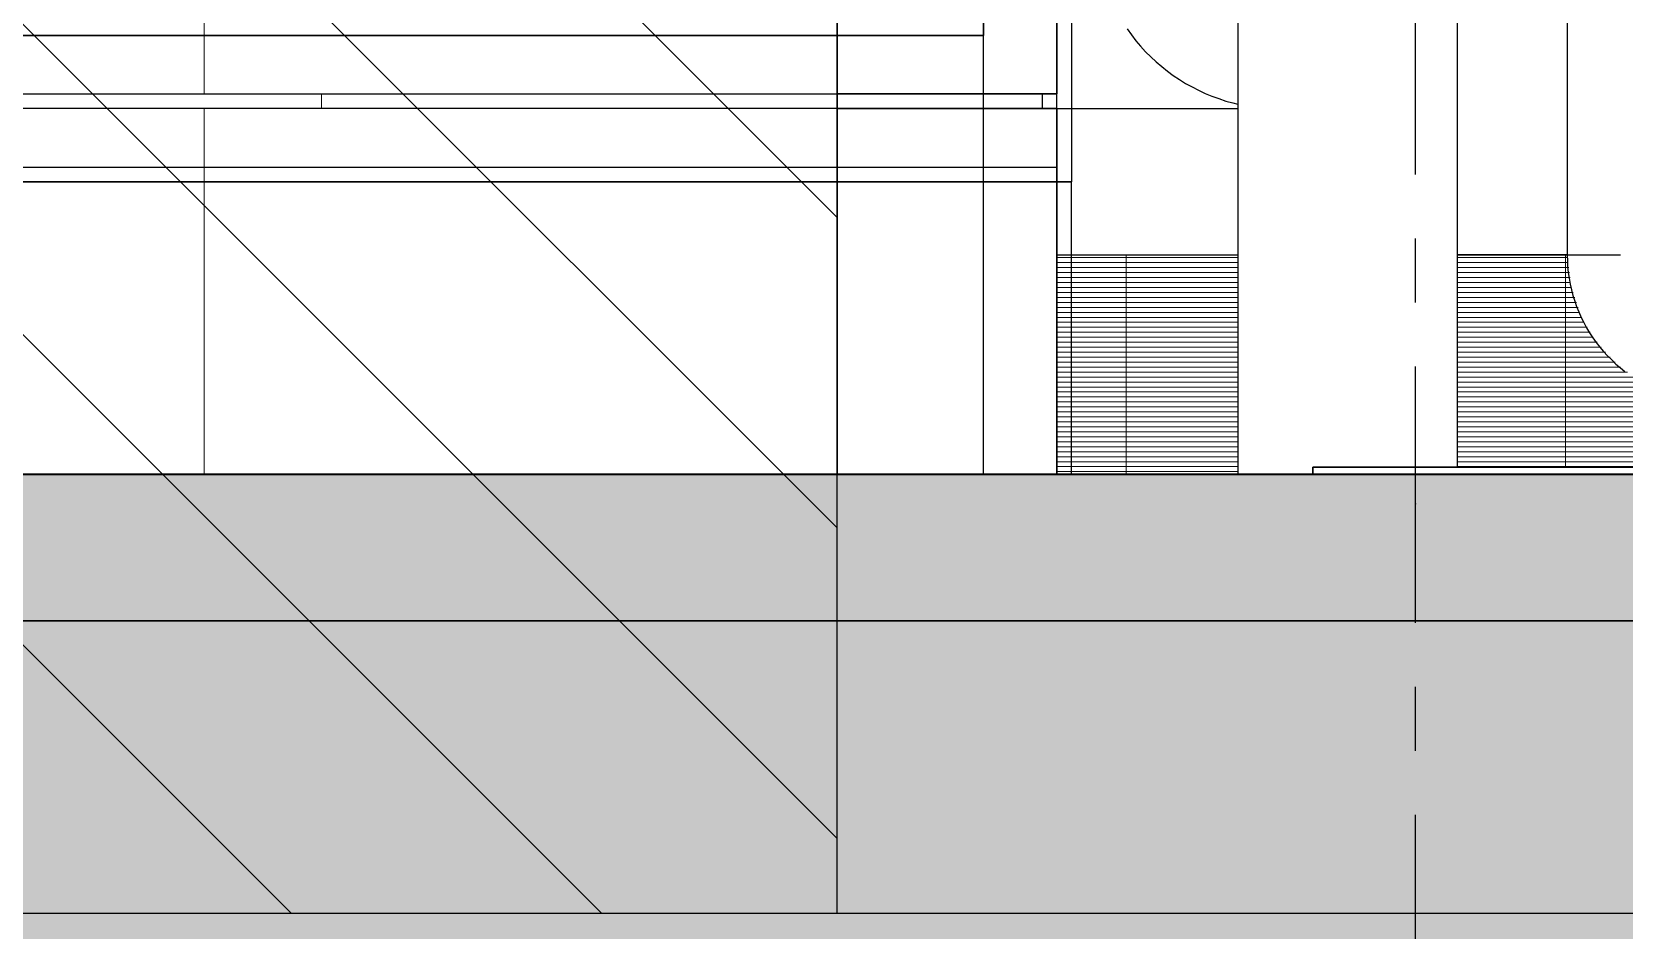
# Model space of a CAD drawing. Header units: millimetres. Extents: x -4391136 to -1798569, y -886572 to -291056.
# Drawn here: x -2397717 to -2396630, y -395052 to -394438 of the extents above; entities that cross this region are included whole.
import ezdxf
from ezdxf.enums import TextEntityAlignment as Align

# ---------------------------------------------------------------- set-up
doc = ezdxf.new("R2010")
doc.units = ezdxf.units.MM
doc.set_wipeout_variables(frame=1)
doc.linetypes.add('CENTER', pattern=[50.8, 31.75, -6.35, 6.35, -6.35])
doc.linetypes.add('TA_GL_000.70000', pattern=[1.925, 0.7, -0.175, 0.175, -0.175, 0.7])
for name, color, linetype in [('000 - 0_SYM_DWG_GRID-BUBBLE_MAIN_COLOR_1', 7, 'Continuous'), ('000 - 0_SYM_DWG_GRIDLINE_MAIN_COLOR_251', 7, 'Continuous'), ('000 - CONCRETE_COL_CUT_COLOR_3', 7, 'Continuous'), ('000 - CONCRETE_COL_CUT_COLOR_5', 7, 'Continuous'), ('000 - CONCRETE_COL_HATCH_', 7, 'Continuous'), ('000 - CONCRETE_COL_WIPEOUT_', 7, 'Continuous'), ('000 - CONCRETE_EX_BUILDING_MAIN_COLOR_1', 7, 'Continuous'), ('000 - GRID', 7, 'CENTER'), ('Xref-E1-E4$0$_Col', 7, 'Continuous'), ('Xref-E1-E4$0$_Hatch', 7, 'Continuous')]:
    doc.layers.add(name, color=color, linetype=linetype)
doc.styles.add('Arial', font='arial.ttf', dxfattribs={"height": 1500})
doc.styles.add('TA', font='', dxfattribs={"height": 4.5})
doc.styles.get('TA').set_extended_font_data('Cordia New')
pattern_1 = [(135, (-40528.78, -101250), (-106.06602, -106.06602), [])]
pattern_2 = [(90, (10280, 100940), (-600, 4e-14), [])]

# ---------------------------------------------------------------- blocks, each defined once
blk = doc.blocks.new('W-1-PP17-ENT2_REV00_20260527-083622_ELEVATION_3_ST')
at = {"layer": 'Xref-E1-E4$0$_Hatch', "lineweight": -3}
h = blk.add_hatch(dxfattribs=at)
h.set_pattern_fill('FP_6', style=0, pattern_type=2)
h.set_pattern_definition(pattern_1)
h.paths.add_polyline_path([(5000, 100790), (10205, 100790), (10205, 102290), (5000, 102290)])
h = blk.add_hatch(dxfattribs=at)
h.set_pattern_fill('FP_6', style=0, pattern_type=2)
h.set_pattern_definition(pattern_1)
h.paths.add_polyline_path([(5000, 100790), (10205, 100790), (10205, 102290), (5000, 102290)])
at = {"color": 7}
blk.add_line((11108, 100790), (-800, 100790), dxfattribs=at)
at = {"layer": 'Xref-E1-E4$0$_Col', "color": 7}
blk.add_line((10205, 100790), (10205, 102290), dxfattribs=at)
blk = doc.blocks.new('*U2359')
at = {"layer": '000 - 0_SYM_DWG_GRIDLINE_MAIN_COLOR_251', "color": 7, "linetype": 'ByBlock', "ltscale": 5}
blk.add_line((20, 0), (-295.4, 0), dxfattribs=at)
at = {"layer": '000 - 0_SYM_DWG_GRIDLINE_MAIN_COLOR_251', "color": 7}
blk.add_point((0, 0), dxfattribs=at)
at = {"color": 7, "style": 'TA', "flags": 1}
blk.add_attdef('LOCATION', (6, -6), '', height=4.5, rotation=270, dxfattribs=at)
at = {"layer": '000 - 0_SYM_DWG_GRID-BUBBLE_MAIN_COLOR_1', "color": 7, "style": 'Arial'}
blk.add_attdef('GRID-HEAD', text='', height=4, rotation=90, dxfattribs=at).set_placement((41.25, 0), align=Align.MIDDLE_CENTER)
blk = doc.blocks.new('W-1-PP17-ENT2_REV00_20260527-083622_ELEVATION_3_DIMS')
at = {"layer": '000 - GRID', "color": 7, "linetype": 'TA_GL_000.70000', "xscale": 50.00000000000038, "yscale": 50.00000000000038, "zscale": 50.00000000000038, "rotation": 270}
blk.add_blockref('*U2359', (10600, 101070), dxfattribs=at)
blk = doc.blocks.new('DPA_CP_Fence Type D - Fence Post Left w MRTA Logo-30282238-ENTRANCE 2 - ENLARGE ELEVATION 3')
at = {"layer": '000 - CONCRETE_EX_BUILDING_MAIN_COLOR_1', "color": 7, "flags": 128}
blk.add_lwpolyline([(-2729739.6, 101394.4), (-2729736.7, 101390.4), (-2729733.6, 101386.4), (-2729730.4, 101382.6), (-2729727, 101378.9), (-2729723.5, 101375.3), (-2729719.8, 101371.9), (-2729716, 101368.7), (-2729712.1, 101365.5), (-2729708.1, 101362.6), (-2729703.9, 101359.8), (-2729699.7, 101357.2), (-2729695.3, 101354.8), (-2729690.9, 101352.5), (-2729686.3, 101350.4), (-2729681.7, 101348.5), (-2729677, 101346.8), (-2729672.2, 101345.2), (-2729667.4, 101343.9), (-2729664, 101343.1)], dxfattribs=at)
blk = doc.blocks.new('Rectangular Mullion - Mullion_Beam 300x400-30283034-ENTRANCE 2 - ENLARGE ELEVATION 3')
at = {"layer": '000 - CONCRETE_EX_BUILDING_MAIN_COLOR_1', "color": 7}
for p, q in [((-2729911.4, 101340), (-2729837.7, 101340)), ((-2729837.7, 101340), (-2729787.7, 101340)), ((-2729836.4, 101340), (-2729787.7, 101340)), ((-2729787.7, 101340), (-2729777.7, 101340)), ((-2729787.7, 101340), (-2729777.7, 101340)), ((-2729777.7, 101340), (-2729664, 101340)), ((-2729777.7, 101340), (-2729664, 101340))]:
    blk.add_line(p, q, dxfattribs=at)
blk = doc.blocks.new('Rectangular Mullion - Mullion_Beam 300x400-30276235-ENTRANCE 2 - ENLARGE ELEVATION 3')
at = {"layer": '000 - CONCRETE_EX_BUILDING_MAIN_COLOR_1', "color": 7}
blk.add_line((-2729937.7, 101340), (-2729911.4, 101340), dxfattribs=at)
blk = doc.blocks.new('Earth Pit - Earth Pit-19125014-ENTRANCE 2 - ENLARGE ELEVATION 3')
at = {"layer": '000 - CONCRETE_EX_BUILDING_MAIN_COLOR_1', "color": 7}
for p, q in [((-2729612.7, 101095), (-2729312.7, 101095)), ((-2729312.7, 101095), (-2729612.7, 101095)), ((-2729612.7, 101095), (-2729612.7, 101090)), ((-2729612.7, 101090), (-2729612.7, 101095)), ((-2729582.7, 101095), (-2729342.7, 101095)), ((-2729552.2, 101095), (-2729372.7, 101095)), ((-2729522.7, 101095), (-2729402.7, 101095)), ((-2729492.7, 101095), (-2729432.7, 101095)), ((-2729312.7, 101090), (-2729312.7, 101095)), ((-2729312.7, 101090), (-2729312.7, 101095))]:
    blk.add_line(p, q, dxfattribs=at)
blk = doc.blocks.new('DPA_GM-Manhole Cover Type 2 - 800x800-20792446-ENTRANCE 2 - ENLARGE ELEVATION 3')
at = {"layer": '000 - CONCRETE_EX_BUILDING_MAIN_COLOR_1', "color": 7}
for p, q in [((-2732749, 101090), (-2733529, 101090)), ((-2733529, 101090), (-2732749, 101090))]:
    blk.add_line(p, q, dxfattribs=at)
blk = doc.blocks.new('DPA_FHC_Double - 650x1400x350 mm_-26310406-ENTRANCE 2 - ENLARGE ELEVATION 3')
at = {"layer": '000 - CONCRETE_EX_BUILDING_MAIN_COLOR_1', "color": 7}
for p, q in [((-2729777.7, 102390), (-2729777.7, 101290)), ((-2729777.7, 102390), (-2729777.7, 101290)), ((-2729787.7, 101300), (-2729787.7, 102380)), ((-2729787.7, 101300), (-2729787.7, 102380)), ((-2729837.7, 101390), (-2729837.7, 102344.5)), ((-2729837.7, 102344.5), (-2729837.7, 101390)), ((-2731137.7, 101390), (-2729837.7, 101390)), ((-2731137.7, 101390), (-2729837.7, 101390)), ((-2731137.7, 101390), (-2729837.7, 101390)), ((-2729837.7, 101390), (-2731137.7, 101390)), ((-2729837.7, 101090), (-2729837.7, 101390)), ((-2729837.7, 101090), (-2729837.7, 101390)), ((-2731187.7, 101290), (-2729777.7, 101290)), ((-2729777.7, 101290), (-2731187.7, 101290)), ((-2731137.7, 101300), (-2729837.7, 101300)), ((-2731137.7, 101300), (-2729837.7, 101300)), ((-2729837.7, 101290), (-2731137.7, 101290)), ((-2729837.7, 101290), (-2731137.7, 101290)), ((-2729837.7, 101300), (-2729787.7, 101300)), ((-2729837.7, 101300), (-2729787.7, 101300)), ((-2729777.7, 101290), (-2729837.7, 101290)), ((-2729777.7, 101290), (-2729837.7, 101290)), ((-2729777.7, 101090), (-2729777.7, 101290)), ((-2729777.7, 101090), (-2729777.7, 101290)), ((-2731187.7, 101090), (-2729777.7, 101090)), ((-2729777.7, 101090), (-2731187.7, 101090)), ((-2731137.7, 101090), (-2729837.7, 101090)), ((-2729837.7, 101090), (-2731137.7, 101090))]:
    blk.add_line(p, q, dxfattribs=at)
blk = doc.blocks.new('DR-SG-SW-Wire Screen_Fence - D50-1300x2000 mm-31424007-ENTRANCE 2 - ENLARGE ELEVATION 3')
at = {"layer": '000 - CONCRETE_EX_BUILDING_MAIN_COLOR_1', "color": 7}
for p, q in [((-2729664, 103065), (-2729664, 101090)), ((-2729514, 101095), (-2729514, 103065)), ((-2729439, 102990), (-2729439, 101240)), ((-2729439, 101240), (-2729514, 101240)), ((-2729439, 101240), (-2729514, 101240))]:
    blk.add_line(p, q, dxfattribs=at)
at = {"layer": '000 - CONCRETE_EX_BUILDING_MAIN_COLOR_1', "color": 7, "flags": 128}
blk.add_lwpolyline([(-2729439, 101240), (-2729438.9, 101236), (-2729438.7, 101232), (-2729438.3, 101228), (-2729437.7, 101224.1), (-2729437, 101220.1), (-2729436.1, 101216.2), (-2729435.1, 101212.4), (-2729433.9, 101208.5), (-2729432.6, 101204.8), (-2729431.1, 101201.1), (-2729429.5, 101197.4), (-2729427.7, 101193.8), (-2729425.8, 101190.3), (-2729423.7, 101186.9), (-2729421.5, 101183.5), (-2729419.2, 101180.3), (-2729416.7, 101177.1), (-2729414.2, 101174.1), (-2729411.5, 101171.1), (-2729408.6, 101168.3), (-2729405.7, 101165.5), (-2729402.7, 101162.9), (-2729399.6, 101160.4)], dxfattribs=at)
blk = doc.blocks.new('*U2365')
at = {"layer": '000 - CONCRETE_COL_HATCH_'}
h = blk.add_hatch(dxfattribs=at)
h.set_pattern_fill('AR-CONC', scale=0.04)
h.set_pattern_definition([(50, (-284088.452, -857222.574), (7.28738676, -0.63756342), [0.762, -8.382]), (355, (-284088.452, -857222.574), (-1.40973686, 7.64227381), [0.6096, -6.705623367]), (100.4514447, (-284087.845, -857222.627), (5.877649884, 7.004710076), [0.64760035, -7.123609784]), (46.1842, (-284088.452, -857220.542), (10.84316164, -1.68169312), [1.143, -12.573]), (96.6355576, (-284087.549, -857220.682), (9.49616536, 9.89704498), [0.97140093, -10.68542433]), (351.1841512, (-284088.452, -857220.542), (9.49616536, 9.89704498), [0.91439868, -10.05838928]), (21, (-284087.436, -857221.05), (6.06457565, -4.090607927), [0.762, -8.382]), (326, (-284087.436, -857221.05), (2.472081134, 7.367518645), [0.6096, -6.7056]), (71.451445, (-284086.931, -857221.3906), (8.53665677, 3.276910755), [0.64760035, -7.123597504]), (37.5, (-284088.4522, -857222.5738), (0.12354413, 3.382201555), [0, -6.62432, 0, -6.8072, 0, -6.731]), (7.5, (-284088.4522, -857222.5738), (2.6727865, 4.007222993), [0, -3.88112, 0, -6.47192, 0, -2.5654]), (327.5, (-284090.718, -857222.5738), (5.423623807, -0.22914976), [0, -2.54, 0, -7.9248, 0, -10.5156]), (317.5, (-284091.734, -857222.5738), (5.925167255, 1.017059641), [0, -3.302, 0, -5.26288, 0, -7.4676])])
h.paths.add_polyline_path([(0, 0), (0, 800), (-600, 800), (-600, 0), (-27507.3, 0), (-27507.3, 800), (-28107.3, 800), (-28107.3, 0), (-33905.2, 0), (-33905.2, -500), (-28107.3, -500), (-28107.3, -1591.4), (-27507.3, -1591.4), (-27507.3, -500), (-600, -500), (-600, -1350.3), (-600, -1591.4), (0, -1591.4), (0, -500), (316.6, -500), (316.6, 0)])
blk = doc.blocks.new('*U1687')
at = {"layer": '000 - CONCRETE_COL_HATCH_'}
h = blk.add_hatch(dxfattribs=at)
h.set_pattern_fill('ANSI31', scale=0.25)
h.set_pattern_definition([(45, (-618867.08006, -849506.8257), (-0.56126600757, 0.56126600757), [])])
h.paths.add_polyline_path([(0, 0), (0, 100), (-13453.6, 100), (-13453.6, 0)])
blk = doc.blocks.new('W-1-PP17-ENT2_REV00_20260527-083622_ELEVATION_3_EX')
at = {"layer": '000 - CONCRETE_EX_BUILDING_MAIN_COLOR_1', "lineweight": 9}
h = blk.add_hatch(dxfattribs=at)
h.set_pattern_fill('FP_1', style=0, pattern_type=2)
h.set_pattern_definition(pattern_2)
h.paths.add_polyline_path([(10189.5, 101340), (10205, 101340), (10205, 101350), (4450, 101350), (4450, 101340), (10055.8, 101340)])
h = blk.add_hatch(dxfattribs=at)
h.set_pattern_fill('FP_1', style=0, pattern_type=2)
h.set_pattern_definition(pattern_2)
h.paths.add_polyline_path([(10305, 101340), (10345, 101340), (10345, 101350), (10205, 101350), (10205, 101340)])
at = {"layer": '000 - CONCRETE_EX_BUILDING_MAIN_COLOR_1', "color": 7}
for p, q in [((10205, 101390), (10205, 101990)), ((10205, 101990), (10205, 101390)), ((10205, 101390), (10205, 101990)), ((10205, 101990), (10205, 101390)), ((10355, 101990), (10355, 101350)), ((10355, 101350), (10355, 101680)), ((10205, 101300), (10205, 101390)), ((10205, 101390), (10205, 101300)), ((10205, 101300), (10205, 101390)), ((10205, 101390), (10205, 101300)), ((9005, 101350), (10205, 101350)), ((9005, 101350), (10205, 101350)), ((10305, 101350), (10205, 101350)), ((10205, 101350), (10305, 101350)), ((10305, 101350), (10205, 101350)), ((10205, 101350), (10305, 101350)), ((10355, 101350), (10305, 101350)), ((10305, 101350), (10355, 101350)), ((10345, 101350), (10305, 101350)), ((10305, 101350), (10345, 101350)), ((10345, 101350), (10345, 101340)), ((10345, 101350), (10345, 101340)), ((10205, 101340), (9005, 101340)), ((10205, 101340), (9005, 101340)), ((10205, 101340), (10305, 101340)), ((10355, 101340), (10205, 101340)), ((10205, 101340), (10305, 101340)), ((10305, 101340), (10205, 101340)), ((10305, 101340), (10355, 101340)), ((10305, 101340), (10345, 101340)), ((10345, 101340), (10305, 101340)), ((10355, 101240), (10365, 101240)), ((10355, 101240), (10365, 101240)), ((10365, 101240), (10478.8, 101240)), ((10365, 101240), (10478.8, 101240)), ((10628.8, 101240), (10740.1, 101240)), ((10628.8, 101240), (10740.1, 101240))]:
    blk.add_line(p, q, dxfattribs=at)
at = {"color": 7}
blk.add_blockref('*U1687', (12003.8, 100990), dxfattribs=at)
at = {"layer": '000 - CONCRETE_EX_BUILDING_MAIN_COLOR_1', "color": 7}
for name in ['DPA_CP_Fence Type D - Fence Post Left w MRTA Logo-30282238-ENTRANCE 2 - ENLARGE ELEVATION 3', 'Rectangular Mullion - Mullion_Beam 300x400-30276235-ENTRANCE 2 - ENLARGE ELEVATION 3', 'Rectangular Mullion - Mullion_Beam 300x400-30283034-ENTRANCE 2 - ENLARGE ELEVATION 3']:
    blk.add_blockref(name, (2740142.7, 0), dxfattribs=at)
at = {"layer": '000 - CONCRETE_EX_BUILDING_MAIN_COLOR_1', "lineweight": 9}
h = blk.add_hatch(dxfattribs=at)
h.set_pattern_fill('FP_2', style=0, pattern_type=2)
h.set_pattern_definition([(90, (10200, 101350), (-600, 4e-14), [])])
h.paths.add_polyline_path([(4450, 101090), (10205, 101090), (10205, 101340), (4450, 101340), (4450, 101147.6)])
h.paths.add_polyline_path([(8318, 101350), (10205, 101350), (10205, 101990), (4450, 101990), (4450, 101350), (8184.3, 101350)])
h.paths.add_polyline_path([(5800, 101590), (5600, 101590), (5600, 101790), (5800, 101790), (5800, 101647.3)])
h.paths.add_polyline_path([(8200, 101590), (8000, 101590), (8000, 101790), (8200, 101790), (8200, 101647.3)])
h = blk.add_hatch(dxfattribs=at)
h.set_pattern_fill('FP_15', style=0, pattern_type=2)
h.set_pattern_definition([(0, (2740230.0177, 106870.3), (0, 3.4), []), (90, (2740230.02, 106870.3), (-300, 2e-14), [])])
h.paths.add_polyline_path([(10413.8, 101090), (10478.8, 101090), (10478.8, 101240), (10355, 101240), (10355, 101090), (10365, 101090)])
h.paths.add_polyline_path([(10830, 101090), (11428.8, 101090), (11428.8, 101140), (10803.8, 101140), (10779.2, 101143.3), (10771.1, 101146), (10753.8, 101153.7), (10738.8, 101164.4), (10730.4, 101172.8), (10721.1, 101184.3), (10715.6, 101193.3), (10712.6, 101199.6), (10706.4, 101218.3), (10703.8, 101240), (10628.8, 101240), (10628.8, 101095), (10830, 101095)])
at = {"layer": '000 - CONCRETE_EX_BUILDING_MAIN_COLOR_1', "color": 7}
for p, q in [((10355, 101090), (10355, 101340)), ((10355, 101340), (10355, 101090)), ((10205, 101090), (10205, 101300)), ((10205, 101300), (10205, 101090)), ((10205, 101090), (10205, 101300)), ((10205, 101300), (10205, 101090)), ((10355, 101090), (10355, 101240)), ((10355, 101090), (10355, 101240)), ((10355, 101240), (10355, 101090)), ((10355, 101090), (10355, 101240)), ((-1449.9, 101090), (12003.8, 101090)), ((12003.8, 101090), (-1449.9, 101090)), ((10478.8, 101090), (10355, 101090)), ((10478.8, 101090), (10355, 101090)), ((10478.8, 101090), (10355, 101090)), ((10478.8, 101090), (10355, 101090)), ((12003.8, 100990), (-1449.9, 100990)), ((-1449.9, 100990), (12003.8, 100990)), ((12003.8, 100990), (-1449.9, 100990)), ((12003.8, 100990), (-1449.9, 100990))]:
    blk.add_line(p, q, dxfattribs=at)
at = {"layer": '000 - CONCRETE_EX_BUILDING_MAIN_COLOR_1', "color": 7, "lineweight": 35}
blk.add_line((12003.8, 101090), (-1449.9, 101090), dxfattribs=at)
at = {"layer": '000 - CONCRETE_EX_BUILDING_MAIN_COLOR_1', "color": 7}
for name, p in [('DR-SG-SW-Wire Screen_Fence - D50-1300x2000 mm-31424007-ENTRANCE 2 - ENLARGE ELEVATION 3', (2740142.7, 0)), ('DPA_FHC_Double - 650x1400x350 mm_-26310406-ENTRANCE 2 - ENLARGE ELEVATION 3', (2740142.7, 0)), ('Earth Pit - Earth Pit-19125014-ENTRANCE 2 - ENLARGE ELEVATION 3', (2740142.7, 0)), ('DPA_GM-Manhole Cover Type 2 - 800x800-20792446-ENTRANCE 2 - ENLARGE ELEVATION 3', (2743942.7, 0))]:
    blk.add_blockref(name, p, dxfattribs=at)
at = {"color": 7, "xscale": 0.5, "yscale": 0.5, "zscale": 0.5}
blk.add_blockref('*U2365', (12303.8, 100990), dxfattribs=at)
at = {"layer": '000 - CONCRETE_COL_CUT_COLOR_3', "color": 7}
blk.add_lwpolyline([(12003.8, 100990), (12003.8, 101090), (-1449.9, 101090), (-1449.9, 100990)], close=True, dxfattribs=at)
at = {"layer": '000 - CONCRETE_COL_CUT_COLOR_5', "color": 7}
blk.add_lwpolyline([(12303.8, 100194.3), (12303.8, 100740), (12462, 100740), (12462, 100990), (12303.8, 100990), (12303.8, 101390), (12003.8, 101390), (12003.8, 100990), (-1449.9, 100990), (-1449.9, 101390), (-1749.9, 101390), (-1749.9, 100990), (-4648.8, 100990), (-4648.8, 100740), (-1749.9, 100740), (-1749.9, 100194.3)], dxfattribs=at)

msp = doc.modelspace()

# ---------------------------------------------------------------- block references
at = {"color": 7}
msp.add_blockref('W-1-PP17-ENT2_REV00_20260527-083622_ELEVATION_3_ST', (-2407372.3, -495830.4), dxfattribs=at)

# ---------------------------------------------------------------- next in the draw order: block references
msp.add_blockref('W-1-PP17-ENT2_REV00_20260527-083622_ELEVATION_3_EX', (-2407372.3, -495830.4), dxfattribs=at)

# ---------------------------------------------------------------- next in the draw order: block references
msp.add_blockref('W-1-PP17-ENT2_REV00_20260527-083622_ELEVATION_3_DIMS', (-2407372.3, -495830.4), dxfattribs=at)

doc.saveas('drawing.dxf')
